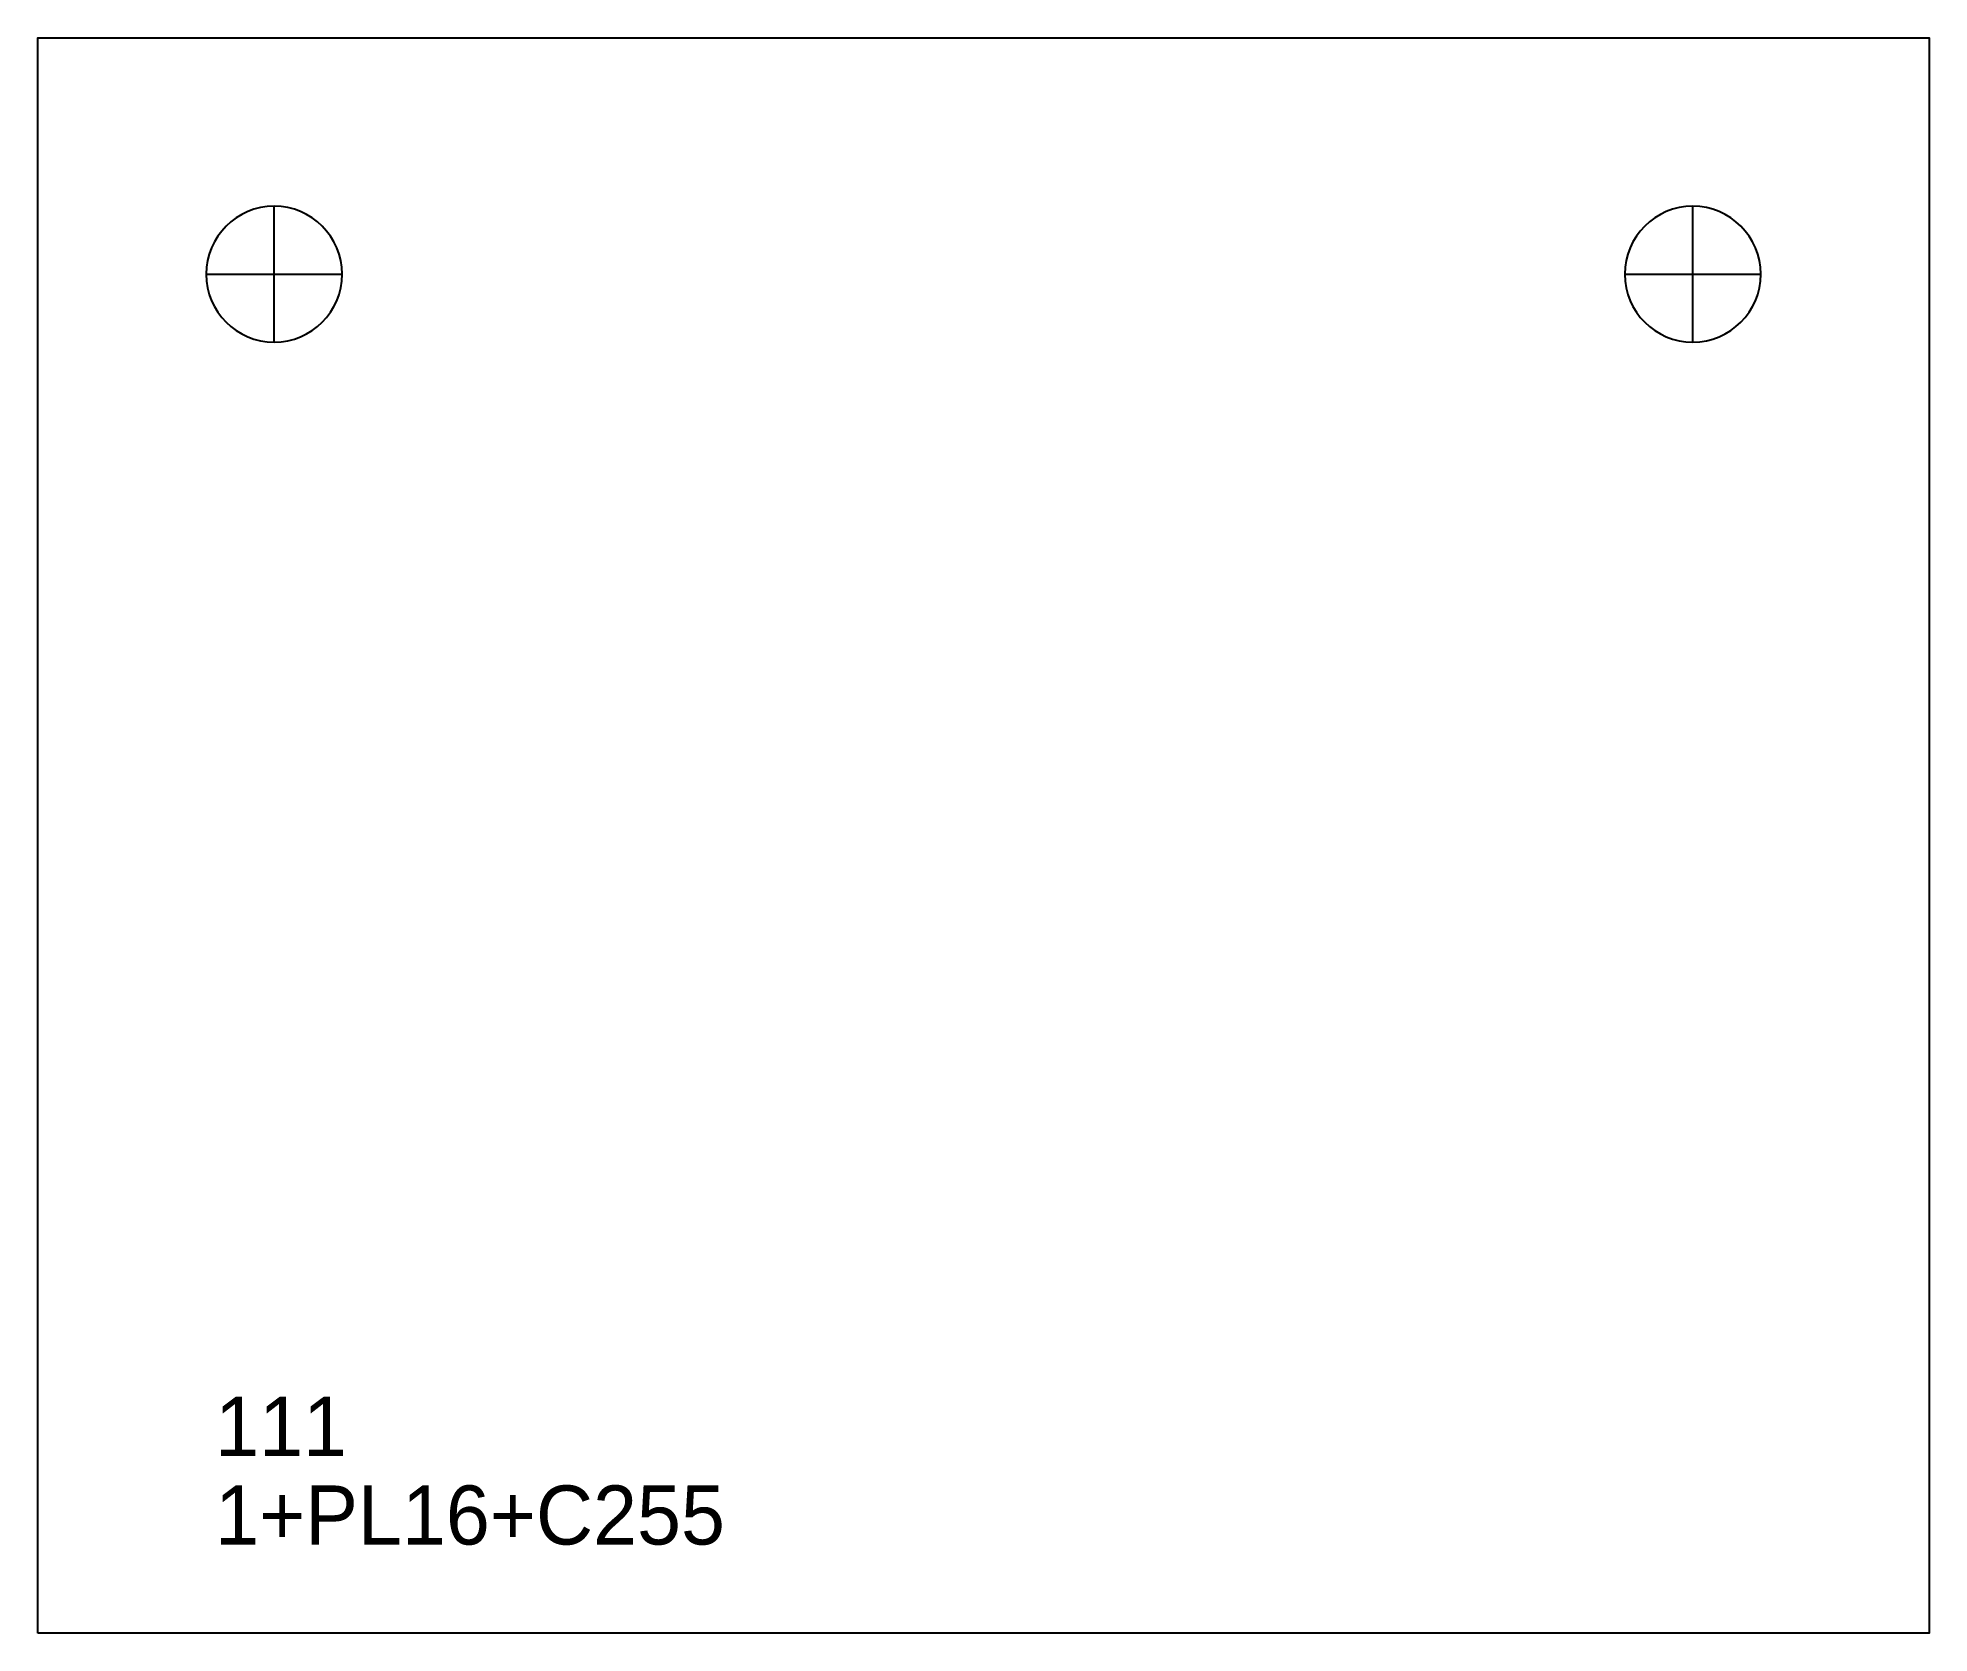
# Model space of a CAD drawing. Extents: x 0 to 320, y 0 to 270.
import ezdxf

# ---------------------------------------------------------------- set-up
doc = ezdxf.new("R2010")
doc.units = 0
for name, color, linetype in [('22', 7, 'CONTINUOUS'), ('CUT', 7, 'CONTINUOUS'), ('SCRIBE', 3, 'CONTINUOUS'), ('TEXT', 7, 'CONTINUOUS')]:
    doc.layers.add(name, color=color, linetype=linetype)

msp = doc.modelspace()

# ---------------------------------------------------------------- linework, layer by layer
at = {"layer": '22', "color": 7, "linetype": 'CONTINUOUS'}
for p, q in [((39.99, 218.49), (39.99, 241.49)), ((280, 218.49), (280, 241.49)), ((28.49, 229.99), (51.49, 229.99)), ((268.5, 229.99), (291.5, 229.99))]:
    msp.add_line(p, q, dxfattribs=at)
for points in [[(39.99, 241.49, 1), (39.99, 218.49, 1)], [(280, 241.49, 1), (280, 218.49, 1)]]:
    msp.add_lwpolyline(points, format="xyb", close=True, dxfattribs=at)
at = {"layer": 'CUT', "color": 7, "linetype": 'CONTINUOUS'}
msp.add_lwpolyline([(0, 0), (0, 270), (320, 270), (320, 0)], close=True, dxfattribs=at)

# ---------------------------------------------------------------- texts
at = {"layer": 'SCRIBE', "color": 3}
msp.add_text('111', height=10, dxfattribs=at).set_placement((30, 30))
at = {"layer": 'TEXT', "color": 7}
msp.add_text('1+PL16+C255', height=10, dxfattribs=at).set_placement((30, 15))

doc.saveas('drawing.dxf')
